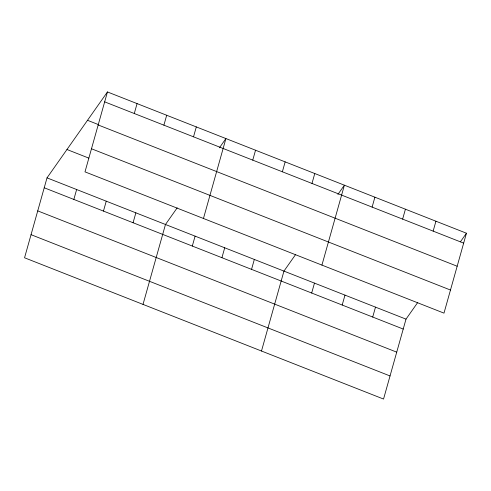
<?xml version="1.0" encoding="UTF-8"?>
<svg xmlns="http://www.w3.org/2000/svg" width="491" height="491" viewBox="0 0 491 491"><rect width="100%" height="100%" fill="white"/><g stroke="black" fill="none" stroke-linecap="round" stroke-linejoin="round"><path stroke-width="0.74" d="M107.455 91.946L84.992 171.862L443.987 313.135L466.45 233.219L107.455 91.946L47.013 177.865L24.55 257.781L383.545 399.054L406.008 319.138L417.718 302.499M73.846 199.432L76.633 189.52M103.46 211.087L106.246 201.175M134.282 113.513L137.069 103.601M133.079 222.742L135.866 212.83M163.902 125.168L166.688 115.256M143.016 304.402L165.479 224.485L177.19 207.84M193.522 136.823L196.308 126.911M192.312 246.052L195.099 236.14M203.458 218.483L225.921 138.566L219.416 147.809M221.932 257.707L224.718 247.795M252.755 160.134L255.541 150.221M251.545 269.363L254.332 259.451M282.368 171.789L285.154 161.877M261.488 351.022L283.951 271.106L295.656 254.461M311.988 183.444L314.774 173.532M311.681 293.029L314.467 283.117M321.93 265.103L344.394 185.187L337.888 194.43M342.196 305.034L344.983 295.122M372.117 207.11L374.903 197.198M372.712 317.045L375.498 307.133M402.632 219.115L405.419 209.203M433.148 231.126L435.934 221.214M460.38 241.848L466.45 233.219M104.669 101.858L463.664 243.131M87.508 120.295L98.789 124.739M98.175 124.96L457.17 266.232M91.486 148.761L450.48 290.034M66.96 149.51L88.816 158.114M47.013 177.865L406.008 319.138M44.227 187.777L403.221 329.05M37.733 210.878L396.728 352.151M31.043 234.68L390.038 375.953"/></g></svg>
